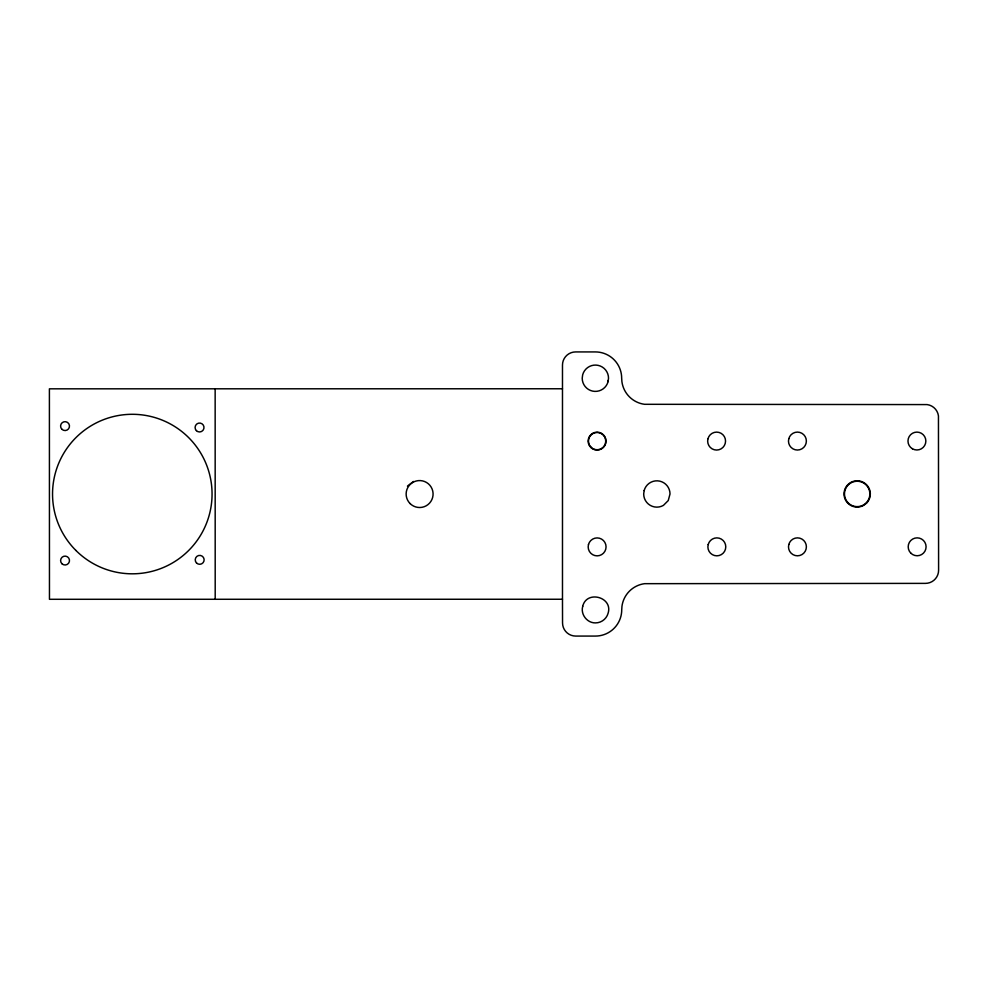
<?xml version="1.0" encoding="UTF-8"?>
<svg xmlns="http://www.w3.org/2000/svg" width="988" height="988" viewBox="0 0 988 988"><rect width="100%" height="100%" fill="white"/><g stroke="black" fill="none" stroke-linecap="round" stroke-linejoin="round"><path stroke-width="1.48" d="M608.077 381.64L608.522 378.231A13.153 13.153 0 0 0 582.661 374.835L582.216 378.243A13.153 13.153 0 0 0 608.077 381.64L608.25 380.343M413.515 481.465L407.439 486.084M562.481 388.766L49.4 388.827L49.462 599.296L562.481 599.247L562.543 622.922A13.153 13.153 0 0 0 575.695 636.074L595.431 636.074A26.306 26.306 0 0 0 621.736 609.757L621.958 606.323A26.306 26.306 0 0 1 644.596 583.673L925.447 583.377A13.153 13.153 0 0 0 938.6 570.212L938.452 415.911A13.153 13.153 0 0 0 927.127 404.586L644.559 404.302A26.306 26.306 0 0 1 621.909 381.664L621.674 378.231A26.306 26.306 0 0 0 595.369 351.926L575.634 351.926A13.153 13.153 0 0 0 562.481 365.078L562.481 599.247M215.149 388.803L215.199 599.284M588.478 544.573L588.169 546.883A8.941 8.941 0 0 0 605.755 549.192L606.064 546.883A8.941 8.941 0 0 0 588.478 544.573M582.71 606.36C580.413 614.363 587.094 623.07 595.431 622.909A13.153 13.153 0 0 0 608.126 613.165C613.116 596.999 586.464 589.873 582.71 606.36M644.151 490.579L643.694 493.988A13.153 13.153 0 0 0 663.43 505.374L668.246 500.558L670.012 493.975A13.153 13.153 0 0 0 644.151 490.579M707.951 438.771L707.643 441.093A8.941 8.941 0 0 0 725.229 443.402L725.538 441.08A8.941 8.941 0 0 0 707.951 438.771M708.186 544.536L707.877 546.858A8.941 8.941 0 0 0 725.464 549.167L725.772 546.846A8.941 8.941 0 0 0 708.186 544.536M788.782 438.758L788.473 441.068A8.941 8.941 0 0 0 806.06 443.377L806.369 441.068A8.941 8.941 0 0 0 788.782 438.758M788.807 544.524L788.498 546.833A8.941 8.941 0 0 0 806.085 549.143L806.393 546.833A8.941 8.941 0 0 0 788.807 544.524M866.488 503.238L863.759 505.325A13.153 13.153 0 0 1 844.073 495.087A13.153 13.153 0 0 1 861.672 481.576A13.153 13.153 0 0 1 866.488 503.238M410.082 503.559A13.462 13.462 0 0 0 432.621 497.532A13.462 13.462 0 0 0 416.121 481.033A13.462 13.462 0 0 0 410.082 503.559M910.813 553.132A8.941 8.941 0 0 0 925.781 549.118A8.941 8.941 0 0 0 914.814 538.164A8.941 8.941 0 0 0 910.813 553.132M912.443 448.787A8.941 8.941 0 0 0 925.855 441.043A8.941 8.941 0 0 0 912.443 433.3A8.941 8.941 0 0 0 912.443 448.787M590.775 447.441A8.941 8.941 0 0 0 605.73 443.427A8.941 8.941 0 0 0 594.776 432.472A8.941 8.941 0 0 0 590.775 447.441M848.198 502.929A12.708 12.708 0 0 0 869.452 497.223A12.708 12.708 0 0 0 853.891 481.662A12.708 12.708 0 0 0 848.198 502.929M590.985 447.231A8.645 8.645 0 0 0 605.434 443.353A8.645 8.645 0 0 0 594.85 432.769A8.645 8.645 0 0 0 590.985 447.231M61.898 563.703A4.458 4.458 0 0 0 69.345 561.703A4.458 4.458 0 0 0 63.899 556.256A4.458 4.458 0 0 0 61.898 563.703M75.915 550.464A79.756 79.756 0 0 0 209.345 514.674A79.756 79.756 0 0 0 111.632 417.022A79.756 79.756 0 0 0 75.915 550.464M61.886 429.261A4.458 4.458 0 0 0 69.333 427.261A4.458 4.458 0 0 0 63.874 421.814A4.458 4.458 0 0 0 61.886 429.261M196.526 562.987A4.458 4.458 0 0 0 203.985 560.999A4.458 4.458 0 0 0 198.526 555.54A4.458 4.458 0 0 0 196.526 562.987M196.39 430.657A4.458 4.458 0 0 0 203.849 428.656A4.458 4.458 0 0 0 198.39 423.197A4.458 4.458 0 0 0 196.39 430.657"/></g></svg>
